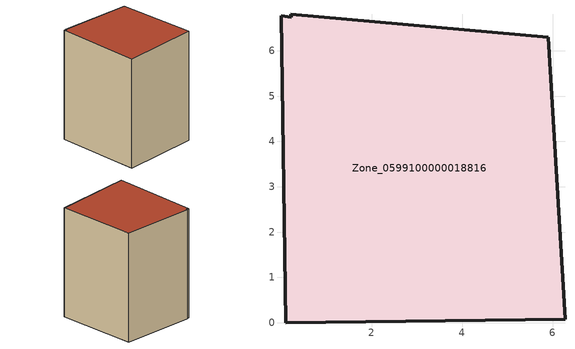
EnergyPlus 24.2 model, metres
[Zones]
Zone_0599100000018816
 floor ground (C_G): 0.22,6.74 0.22,6.81 5.91,6.3 6.27,0.07 0.11,0 0,6.77 z0
 wall outside (C_F): 6.27,0.07 5.91,6.3 0.22,6.81 0.22,6.74 0,6.77 0.11,0 6.27,0.07 z0:9.02
 roof outside (C_R): 0.22,6.81 0.22,6.74 0,6.77 0.11,0 6.27,0.07 5.91,6.3 z9.02
[BUILDING]
Pand.0599100000018816: North Axis=0; Terrain=City; Loads Convergence Tolerance Value=0.04; Temperature Convergence Tolerance Value=0.4; Solar Distribution=FullExterior; Maximum Number of Warmup Days=25; Minimum Number of Warmup Days=1
[Site:Location]
Rotterdam.The.Hague.AP_ZH_NLD Design_Conditions: Latitude=51.96; Longitude=4.45; Time Zone=1; Elevation=-4.5
[SITE:GROUNDTEMPERATURE:BUILDINGSURFACE]
18, 18, 18, 18, 18, 18, 18, 18, 18, 18, 18, 18
[MATERIAL] Thermal Absorptance=0.9; Solar Absorptance=0.7; Visible Absorptance=0.7
Name | Roughness | Thickness | Conductivity | Density | Specific Heat
G.TC.1946-1964 | MediumSmooth | 0.15 | 1 | 540 | 1210
F.TC.1946-1964 | Rough | 0.3 | 0.857143 | 1920 | 840
R.TC.1946-1964 | MediumRough | 0.2 | 0.235294 | 1500 | 1000
[CONSTRUCTION]
C_G: G.TC.1946-1964
C_F: F.TC.1946-1964
C_R: R.TC.1946-1964
[ZONE]
Zone_0599100000018816: Type=1; Multiplier=1; Ceiling Height=Autocalculate; Volume=Autocalculate; Floor Area=autocalculate; Part of Total Floor Area=Yes
[ZONEINFILTRATION:DESIGNFLOWRATE]
Infil_Zone_0599100000018816: Zone or ZoneList or Space or SpaceList=Zone_0599100000018816; Schedule=AlwaysOn; Design Flow Rate Calculation Method=Flow/Area; Flow Rate per Floor Area=0.003; Constant Term Coefficient=1; Temperature Term Coefficient=0; Velocity Term Coefficient=0; Velocity Squared Term Coefficient=0
[HVACTEMPLATE:ZONE:IDEALLOADSAIRSYSTEM]
Zone_0599100000018816: Maximum Heating Supply Air Temperature=50; Minimum Cooling Supply Air Temperature=13; Maximum Heating Supply Air Humidity Ratio=0.0156; Minimum Cooling Supply Air Humidity Ratio=0.0077; Heating Limit=NoLimit; Cooling Limit=NoLimit; Dehumidification Control Type=ConstantSensibleHeatRatio; Cooling Sensible Heat Ratio=0.7; Dehumidification Setpoint=60; Humidification Control Type=None; Humidification Setpoint=30; Outdoor Air Method=None; Outdoor Air Flow Rate per Person=0.00944; Outdoor Air Flow Rate per Zone Floor Area=0; Outdoor Air Flow Rate per Zone=0; Demand Controlled Ventilation Type=None; Outdoor Air Economizer Type=NoEconomizer; Heat Recovery Type=None; Sensible Heat Recovery Effectiveness=0.7; Latent Heat Recovery Effectiveness=0.65
[ZONECONTROL:THERMOSTAT]
ThermostatControl_Zone_0599100000018816: Zone or ZoneList=Zone_0599100000018816; Control Type Schedule=DualSetpointControlType; Control 1=Thermostat_Zone_0599100000018816; Temperature Difference Between Cutout And Setpoint=0
[THERMOSTATSETPOINT:DUALSETPOINT]
Thermostat_Zone_0599100000018816: Heating Setpoint Temperature Schedule=HeatingSetpoint_Zone_0599100000018816; Cooling Setpoint Temperature Schedule=CoolingSetpoint_Zone_0599100000018816
[SCHEDULE:COMPACT]
HeatingSetpoint_Zone_0599100000018816: Through: 12/31, For: AllDays, Until: 24:00, 21
CoolingSetpoint_Zone_0599100000018816: Through: 12/31, For: AllDays, Until: 24:00, 24
DualSetpointControlType: Through: 12/31, For: AllDays, Until: 24:00, 4
AlwaysOn: Through: 12/31, For: AllDays, Until: 24:00, 1
